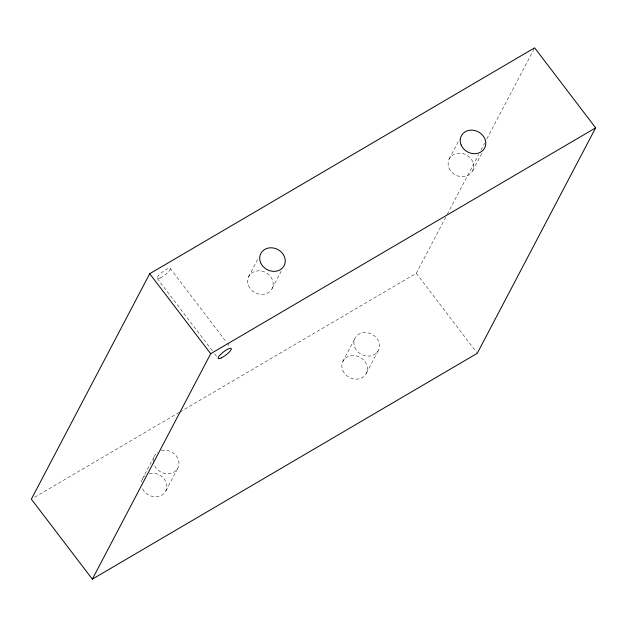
<?xml version="1.0" encoding="UTF-8"?>
<svg xmlns="http://www.w3.org/2000/svg" width="627" height="627" viewBox="0 0 627 627"><rect width="100%" height="100%" fill="white"/><g stroke="black" fill="none" stroke-linecap="round" stroke-linejoin="round"><path stroke-width="0.47" stroke-dasharray="3.13 2.35" d="M142.305 479.208L154.399 456.182M248.582 276.789L258.426 258.026M165.912 490.839L178.005 467.813M272.189 288.42L281.139 271.366M342.828 361.544L354.913 338.525M449.097 159.125L459.395 139.515M179.925 411.978L416.297 273.286L446.8 215.186M447.255 214.324L478.667 154.493M480.94 150.159L484.585 143.222M486.858 138.888L534.204 48.71M366.434 373.175L378.52 350.156M472.703 170.756L482.108 152.855M34.728 497.18L179.079 412.472M416.297 273.286L476.7 352.507M170.199 268.395L226.457 342.185M227.045 342.961L230.007 346.841M157.259 278.513L212.326 350.752M214.7 353.855L217.067 356.967M149.265 473.651A13.159 11.388 27.7 0 1 165.951 481.881A13.159 11.388 27.7 0 1 158.96 496.388A13.159 11.388 27.7 0 1 142.266 488.159M141.428 482.061A13.159 11.388 27.7 0 1 145.096 475.721M161.351 450.633A13.159 11.388 27.7 0 1 178.334 459.607A13.159 11.388 27.7 0 1 169.462 473.675A13.159 11.388 27.7 0 1 153.639 462.859M153.505 462.091A13.159 11.388 27.7 0 1 157.8 452.239M160.23 277.949A8.222 1.959 -37.3 0 0 170.372 268.905A8.222 1.959 -37.3 0 0 160.583 273.513A8.222 1.959 -37.3 0 0 160.23 277.949M248.543 285.74A13.159 11.388 27.7 0 0 270.503 290.873A13.159 11.388 27.7 0 0 262.102 271.185A13.159 11.388 27.7 0 0 248.543 285.74M449.057 168.083A13.159 11.388 27.7 0 0 471.026 173.217A13.159 11.388 27.7 0 0 462.624 153.529A13.159 11.388 27.7 0 0 449.057 168.083M342.789 370.502A13.159 11.388 27.7 0 0 364.749 375.636A13.159 11.388 27.7 0 0 356.355 355.948A13.159 11.388 27.7 0 0 342.789 370.502M354.874 347.476A13.159 11.388 27.7 0 0 376.843 352.609A13.159 11.388 27.7 0 0 368.441 332.921A13.159 11.388 27.7 0 0 354.874 347.476"/><path stroke-width="0.94" d="M149.712 273.717L31.35 499.155L92.341 579.16L477.288 353.283L595.65 127.845L534.659 47.84L149.712 273.717L210.703 353.714L92.341 579.16M210.703 353.714L595.65 127.845M221.221 357.954A8.222 1.959 -37.3 0 0 231.363 348.902A8.222 1.959 -37.3 0 0 221.574 353.518A8.222 1.959 -37.3 0 0 221.221 357.954M260.628 262.721A13.159 11.388 27.7 0 0 282.597 267.854A13.159 11.388 27.7 0 0 274.195 248.167A13.159 11.388 27.7 0 0 260.628 262.721M461.151 145.064A13.159 11.388 27.7 0 0 483.111 150.19A13.159 11.388 27.7 0 0 474.71 130.51A13.159 11.388 27.7 0 0 461.151 145.064"/></g></svg>
